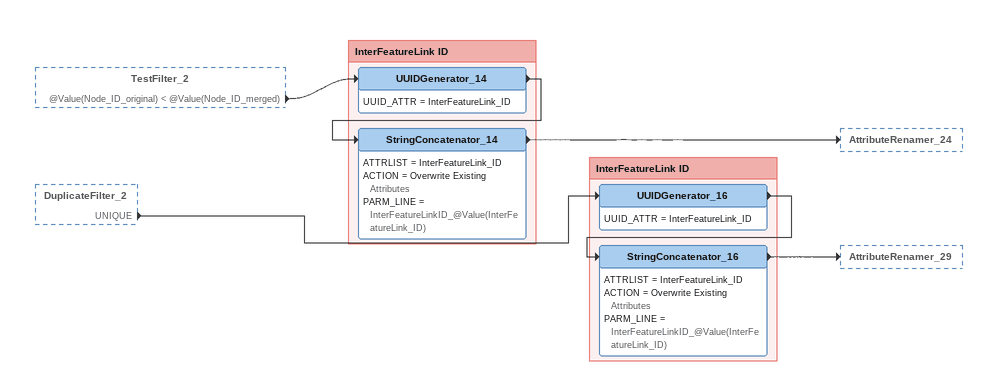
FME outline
TestFilter_2 [outside]
    @Value(Node_ID_original) < @Value(Node_ID_merged) -> UUIDGenerator_14
DuplicateFilter_2 [outside]
    UNIQUE -> UUIDGenerator_16

Bookmark: InterFeatureLink ID
UUIDGenerator_14
    UUID_ATTR = InterFeatureLink_ID
    -> StringConcatenator_14
StringConcatenator_14
    ATTRLIST = InterFeatureLink_ID
    ACTION = Overwrite Existing Attributes
    PARM_LINE = InterFeatureLinkID_@Value(InterFeatureLink_ID)
    -> AttributeRenamer_24

Bookmark: InterFeatureLink ID
UUIDGenerator_16
    UUID_ATTR = InterFeatureLink_ID
    -> StringConcatenator_16
StringConcatenator_16
    ATTRLIST = InterFeatureLink_ID
    ACTION = Overwrite Existing Attributes
    PARM_LINE = InterFeatureLinkID_@Value(InterFeatureLink_ID)
    -> AttributeRenamer_29
